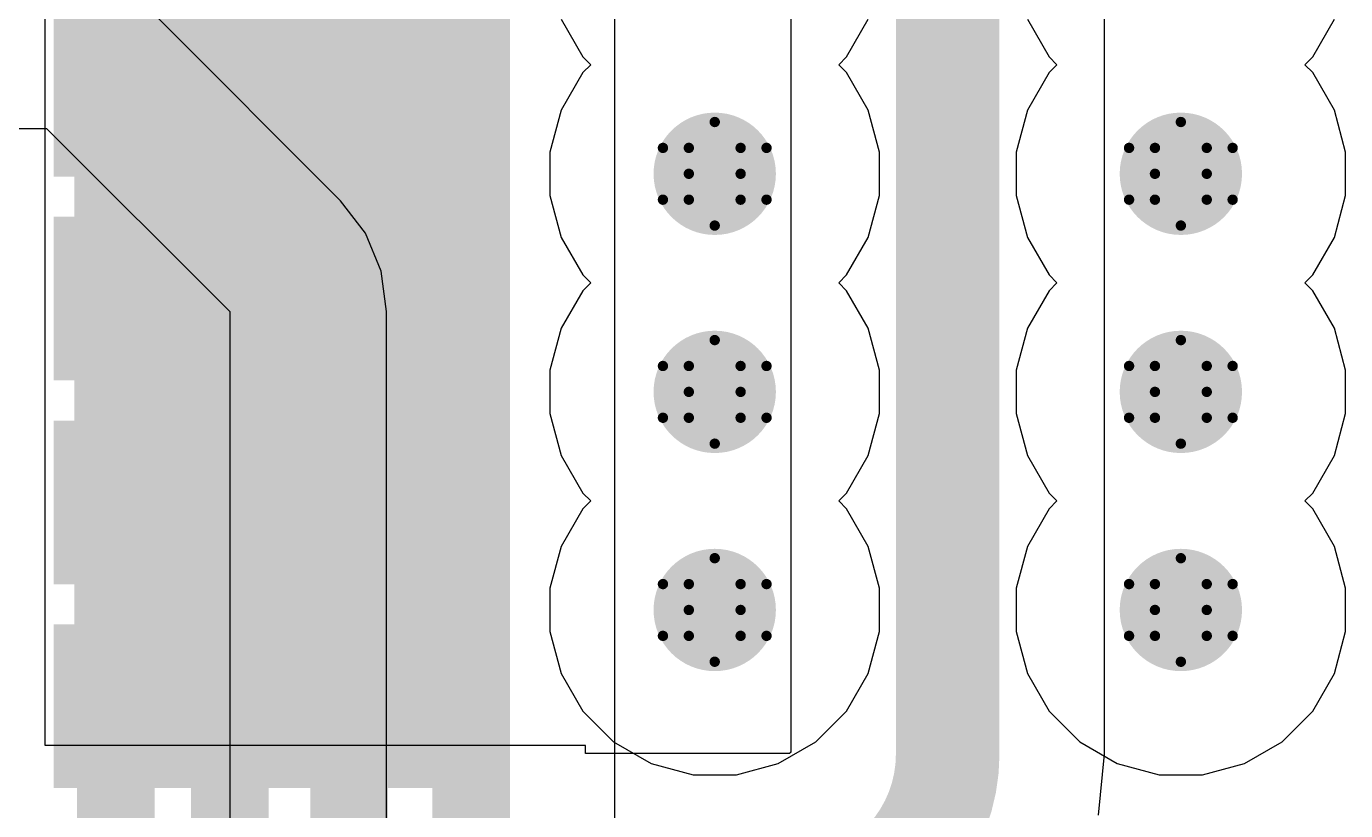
# Model space of a CAD drawing. Header units: inches. Extents: x -3 to 5437, y -3 to 5435.
# Drawn here: x 72.14 to 78.61, y 98.23 to 102.07 of the extents above; entities that cross this region are included whole.
import ezdxf

# ---------------------------------------------------------------- set-up
doc = ezdxf.new("R2010")
doc.units = ezdxf.units.IN
for name, color, linetype in [('Bottom Layer', 5, 'Continuous'), ('Drill Drawing', 1, 'Continuous'), ('GND', 16, 'Continuous'), ('PWR', 76, 'Continuous'), ('Top Layer', 1, 'Continuous'), ('Top Paste', 8, 'Continuous'), ('Top Solder', 216, 'Continuous'), ('Via Holes', 16, 'Continuous')]:
    doc.layers.add(name, color=color, linetype=linetype)

# ---------------------------------------------------------------- blocks, each defined once
blk = doc.blocks.new('A7672E__FASE__68')
at = {"layer": 'Top Layer'}
for points in [[(-3.7, 11), (-4.3, 11), (-4.3, 13), (-3.7, 13)], [(-2.7, 11), (-3.3, 11), (-3.3, 13), (-2.7, 13)], [(-1.7, 11), (-2.3, 11), (-2.3, 13), (-1.7, 13)], [(-0.7, 11), (-1.3, 11), (-1.3, 13), (-0.7, 13)]]:
    blk.add_hatch(color=1, dxfattribs=at).paths.add_polyline_path(points)
at = {"layer": 'Top Paste'}
for points in [[(-3.7, 11), (-4.3, 11), (-4.3, 13), (-3.7, 13)], [(-2.7, 11), (-3.3, 11), (-3.3, 13), (-2.7, 13)], [(-1.7, 11), (-2.3, 11), (-2.3, 13), (-1.7, 13)], [(-0.7, 11), (-1.3, 11), (-1.3, 13), (-0.7, 13)]]:
    blk.add_hatch(color=8, dxfattribs=at).paths.add_polyline_path(points)
at = {"layer": 'Top Solder'}
for points in [[(-3.5984, 10.8984), (-4.4016, 10.8984), (-4.4016, 13.1016), (-3.5984, 13.1016)], [(-2.5984, 10.8984), (-3.4016, 10.8984), (-3.4016, 13.1016), (-2.5984, 13.1016)], [(-1.5984, 10.8984), (-2.4016, 10.8984), (-2.4016, 13.1016), (-1.5984, 13.1016)], [(-0.5984, 10.8984), (-1.4016, 10.8984), (-1.4016, 13.1016), (-0.5984, 13.1016)]]:
    blk.add_hatch(color=216, dxfattribs=at).paths.add_polyline_path(points)

msp = doc.modelspace()

# ---------------------------------------------------------------- hatches: boundary and pattern name
at = {"layer": 'Bottom Layer'}
h = msp.add_hatch(color=5, dxfattribs=at)
edge = h.paths.add_edge_path()
edge.add_arc((75.5142, 101.3518), 0.3, 0, 360)
h = msp.add_hatch(color=5, dxfattribs=at)
edge = h.paths.add_edge_path()
edge.add_arc((77.8002, 101.3518), 0.3, 0, 360)
h = msp.add_hatch(color=5, dxfattribs=at)
edge = h.paths.add_edge_path()
edge.add_arc((75.5142, 100.2821), 0.3, 0, 360)
h = msp.add_hatch(color=5, dxfattribs=at)
edge = h.paths.add_edge_path()
edge.add_arc((77.8002, 100.2821), 0.3, 0, 360)
h = msp.add_hatch(color=5, dxfattribs=at)
edge = h.paths.add_edge_path()
edge.add_arc((75.5142, 99.2124), 0.3, 0, 360)
h = msp.add_hatch(color=5, dxfattribs=at)
edge = h.paths.add_edge_path()
edge.add_arc((77.8002, 99.2124), 0.3, 0, 360)
at = {"layer": 'GND'}
h = msp.add_hatch(color=16, dxfattribs=at)
edge = h.paths.add_edge_path()
edge.add_arc((75.5142, 101.3518), 0.3, 0, 360)
h = msp.add_hatch(color=16, dxfattribs=at)
edge = h.paths.add_edge_path()
edge.add_arc((77.8002, 101.3518), 0.3, 0, 360)
h = msp.add_hatch(color=16, dxfattribs=at)
edge = h.paths.add_edge_path()
edge.add_arc((75.5142, 100.2821), 0.3, 0, 360)
h = msp.add_hatch(color=16, dxfattribs=at)
edge = h.paths.add_edge_path()
edge.add_arc((77.8002, 100.2821), 0.3, 0, 360)
h = msp.add_hatch(color=16, dxfattribs=at)
edge = h.paths.add_edge_path()
edge.add_arc((75.5142, 99.2124), 0.3, 0, 360)
h = msp.add_hatch(color=16, dxfattribs=at)
edge = h.paths.add_edge_path()
edge.add_arc((77.8002, 99.2124), 0.3, 0, 360)
at = {"layer": 'PWR'}
h = msp.add_hatch(color=76, dxfattribs=at)
edge = h.paths.add_edge_path()
edge.add_arc((75.5142, 101.3518), 0.3, 0, 360)
h = msp.add_hatch(color=76, dxfattribs=at)
edge = h.paths.add_edge_path()
edge.add_arc((77.8002, 101.3518), 0.3, 0, 360)
h = msp.add_hatch(color=76, dxfattribs=at)
edge = h.paths.add_edge_path()
edge.add_arc((75.5142, 100.2821), 0.3, 0, 360)
h = msp.add_hatch(color=76, dxfattribs=at)
edge = h.paths.add_edge_path()
edge.add_arc((77.8002, 100.2821), 0.3, 0, 360)
h = msp.add_hatch(color=76, dxfattribs=at)
edge = h.paths.add_edge_path()
edge.add_arc((75.5142, 99.2124), 0.3, 0, 360)
h = msp.add_hatch(color=76, dxfattribs=at)
edge = h.paths.add_edge_path()
edge.add_arc((77.8002, 99.2124), 0.3, 0, 360)
at = {"layer": 'Top Layer'}
msp.add_hatch(color=1, dxfattribs=at).paths.add_polyline_path([(72.373, 98.4401), (74.373, 98.4401), (74.373, 103.0401), (72.373, 103.0401)])
h = msp.add_hatch(color=1, dxfattribs=at)
edge = h.paths.add_edge_path()
edge.add_arc((75.5142, 101.3518), 0.3, 0, 360)
h = msp.add_hatch(color=1, dxfattribs=at)
edge = h.paths.add_edge_path()
edge.add_arc((77.8002, 101.3518), 0.3, 0, 360)
h = msp.add_hatch(color=1, dxfattribs=at)
edge = h.paths.add_edge_path()
edge.add_arc((75.5142, 100.2821), 0.3, 0, 360)
h = msp.add_hatch(color=1, dxfattribs=at)
edge = h.paths.add_edge_path()
edge.add_arc((77.8002, 100.2821), 0.3, 0, 360)
h = msp.add_hatch(color=1, dxfattribs=at)
edge = h.paths.add_edge_path()
edge.add_arc((75.5142, 99.2124), 0.3, 0, 360)
h = msp.add_hatch(color=1, dxfattribs=at)
edge = h.paths.add_edge_path()
edge.add_arc((77.8002, 99.2124), 0.3, 0, 360)
at = {"layer": 'Via Holes'}
h = msp.add_hatch(color=7, dxfattribs=at)
edge = h.paths.add_edge_path()
edge.add_arc((75.5142, 101.3518), 0.15, 0, 360)
h = msp.add_hatch(color=7, dxfattribs=at)
edge = h.paths.add_edge_path()
edge.add_arc((77.8002, 101.3518), 0.15, 0, 360)
h = msp.add_hatch(color=7, dxfattribs=at)
edge = h.paths.add_edge_path()
edge.add_arc((75.5142, 100.2821), 0.15, 0, 360)
h = msp.add_hatch(color=7, dxfattribs=at)
edge = h.paths.add_edge_path()
edge.add_arc((77.8002, 100.2821), 0.15, 0, 360)
h = msp.add_hatch(color=7, dxfattribs=at)
edge = h.paths.add_edge_path()
edge.add_arc((75.5142, 99.2124), 0.15, 0, 360)
h = msp.add_hatch(color=7, dxfattribs=at)
edge = h.paths.add_edge_path()
edge.add_arc((77.8002, 99.2124), 0.15, 0, 360)

# ---------------------------------------------------------------- linework, layer by layer
at = {"layer": 'Bottom Layer'}
msp.add_line((75.0249, 98.0245), (75.0249, 111.0766), dxfattribs=at)
for points in [[(74.3203, 97.7327, 0.381, 0.381, 0), (74.3203, 111.0766, 0.381, 0.381, 0)], [(73.7209, 97.3944, 0.381, 0.381, 0), (73.7209, 110.7388, 0.381, 0.381, 0)], [(73.1362, 87.2983, 0.381, 0.381, 0), (73.1362, 110.3614, 0.381, 0.381, 0)], [(72.5774, 86.9412, 0.381, 0.381, 0), (72.5774, 104.3432, 0.381, 0.381, 0)]]:
    msp.add_lwpolyline(points, format="xyseb", dxfattribs=at)
at = {"layer": 'Drill Drawing'}
for points in [[(75.3872, 101.4788, 0.0508, 0.0508, 0), (75.5142, 101.6058, 0.0508, 0.0508, 0)], [(75.5142, 101.6058, 0.0508, 0.0508, 0), (75.6412, 101.4788, 0.0508, 0.0508, 0)], [(77.6732, 101.4788, 0.0508, 0.0508, 0), (77.8002, 101.6058, 0.0508, 0.0508, 0)], [(77.8002, 101.6058, 0.0508, 0.0508, 0), (77.9272, 101.4788, 0.0508, 0.0508, 0)], [(75.2602, 101.4788, 0.0508, 0.0508, 0), (75.3872, 101.3518, 0.0508, 0.0508, 0)], [(75.2602, 101.4788, 0.0508, 0.0508, 0), (75.3872, 101.4788, 0.0508, 0.0508, 0)], [(75.6412, 101.4788, 0.0508, 0.0508, 0), (75.7682, 101.4788, 0.0508, 0.0508, 0)], [(75.6412, 101.3518, 0.0508, 0.0508, 0), (75.7682, 101.4788, 0.0508, 0.0508, 0)], [(77.5462, 101.4788, 0.0508, 0.0508, 0), (77.6732, 101.3518, 0.0508, 0.0508, 0)], [(77.5462, 101.4788, 0.0508, 0.0508, 0), (77.6732, 101.4788, 0.0508, 0.0508, 0)], [(77.9272, 101.4788, 0.0508, 0.0508, 0), (78.0542, 101.4788, 0.0508, 0.0508, 0)], [(77.9272, 101.3518, 0.0508, 0.0508, 0), (78.0542, 101.4788, 0.0508, 0.0508, 0)], [(75.2602, 101.2248, 0.0508, 0.0508, 0), (75.3872, 101.3518, 0.0508, 0.0508, 0)], [(75.6412, 101.3518, 0.0508, 0.0508, 0), (75.7682, 101.2248, 0.0508, 0.0508, 0)], [(77.5462, 101.2248, 0.0508, 0.0508, 0), (77.6732, 101.3518, 0.0508, 0.0508, 0)], [(77.9272, 101.3518, 0.0508, 0.0508, 0), (78.0542, 101.2248, 0.0508, 0.0508, 0)], [(75.2602, 101.2248, 0.0508, 0.0508, 0), (75.3872, 101.2248, 0.0508, 0.0508, 0)], [(75.3872, 101.2248, 0.0508, 0.0508, 0), (75.5142, 101.0978, 0.0508, 0.0508, 0)], [(75.5142, 101.0978, 0.0508, 0.0508, 0), (75.6412, 101.2248, 0.0508, 0.0508, 0)], [(75.6412, 101.2248, 0.0508, 0.0508, 0), (75.7682, 101.2248, 0.0508, 0.0508, 0)], [(77.5462, 101.2248, 0.0508, 0.0508, 0), (77.6732, 101.2248, 0.0508, 0.0508, 0)], [(77.6732, 101.2248, 0.0508, 0.0508, 0), (77.8002, 101.0978, 0.0508, 0.0508, 0)], [(77.8002, 101.0978, 0.0508, 0.0508, 0), (77.9272, 101.2248, 0.0508, 0.0508, 0)], [(77.9272, 101.2248, 0.0508, 0.0508, 0), (78.0542, 101.2248, 0.0508, 0.0508, 0)], [(75.3872, 100.4091, 0.0508, 0.0508, 0), (75.5142, 100.5361, 0.0508, 0.0508, 0)], [(75.5142, 100.5361, 0.0508, 0.0508, 0), (75.6412, 100.4091, 0.0508, 0.0508, 0)], [(77.6732, 100.4091, 0.0508, 0.0508, 0), (77.8002, 100.5361, 0.0508, 0.0508, 0)], [(77.8002, 100.5361, 0.0508, 0.0508, 0), (77.9272, 100.4091, 0.0508, 0.0508, 0)], [(75.2602, 100.4091, 0.0508, 0.0508, 0), (75.3872, 100.2821, 0.0508, 0.0508, 0)], [(75.2602, 100.4091, 0.0508, 0.0508, 0), (75.3872, 100.4091, 0.0508, 0.0508, 0)], [(75.6412, 100.4091, 0.0508, 0.0508, 0), (75.7682, 100.4091, 0.0508, 0.0508, 0)], [(75.6412, 100.2821, 0.0508, 0.0508, 0), (75.7682, 100.4091, 0.0508, 0.0508, 0)], [(77.5462, 100.4091, 0.0508, 0.0508, 0), (77.6732, 100.2821, 0.0508, 0.0508, 0)], [(77.5462, 100.4091, 0.0508, 0.0508, 0), (77.6732, 100.4091, 0.0508, 0.0508, 0)], [(77.9272, 100.4091, 0.0508, 0.0508, 0), (78.0542, 100.4091, 0.0508, 0.0508, 0)], [(77.9272, 100.2821, 0.0508, 0.0508, 0), (78.0542, 100.4091, 0.0508, 0.0508, 0)], [(75.2602, 100.1551, 0.0508, 0.0508, 0), (75.3872, 100.2821, 0.0508, 0.0508, 0)], [(75.6412, 100.2821, 0.0508, 0.0508, 0), (75.7682, 100.1551, 0.0508, 0.0508, 0)], [(77.5462, 100.1551, 0.0508, 0.0508, 0), (77.6732, 100.2821, 0.0508, 0.0508, 0)], [(77.9272, 100.2821, 0.0508, 0.0508, 0), (78.0542, 100.1551, 0.0508, 0.0508, 0)], [(75.2602, 100.1551, 0.0508, 0.0508, 0), (75.3872, 100.1551, 0.0508, 0.0508, 0)], [(75.3872, 100.1551, 0.0508, 0.0508, 0), (75.5142, 100.0281, 0.0508, 0.0508, 0)], [(75.5142, 100.0281, 0.0508, 0.0508, 0), (75.6412, 100.1551, 0.0508, 0.0508, 0)], [(75.6412, 100.1551, 0.0508, 0.0508, 0), (75.7682, 100.1551, 0.0508, 0.0508, 0)], [(77.5462, 100.1551, 0.0508, 0.0508, 0), (77.6732, 100.1551, 0.0508, 0.0508, 0)], [(77.6732, 100.1551, 0.0508, 0.0508, 0), (77.8002, 100.0281, 0.0508, 0.0508, 0)], [(77.8002, 100.0281, 0.0508, 0.0508, 0), (77.9272, 100.1551, 0.0508, 0.0508, 0)], [(77.9272, 100.1551, 0.0508, 0.0508, 0), (78.0542, 100.1551, 0.0508, 0.0508, 0)], [(75.3872, 99.3394, 0.0508, 0.0508, 0), (75.5142, 99.4664, 0.0508, 0.0508, 0)], [(75.5142, 99.4664, 0.0508, 0.0508, 0), (75.6412, 99.3394, 0.0508, 0.0508, 0)], [(77.6732, 99.3394, 0.0508, 0.0508, 0), (77.8002, 99.4664, 0.0508, 0.0508, 0)], [(77.8002, 99.4664, 0.0508, 0.0508, 0), (77.9272, 99.3394, 0.0508, 0.0508, 0)], [(75.2602, 99.3394, 0.0508, 0.0508, 0), (75.3872, 99.2124, 0.0508, 0.0508, 0)], [(75.2602, 99.3394, 0.0508, 0.0508, 0), (75.3872, 99.3394, 0.0508, 0.0508, 0)], [(75.6412, 99.3394, 0.0508, 0.0508, 0), (75.7682, 99.3394, 0.0508, 0.0508, 0)], [(75.6412, 99.2124, 0.0508, 0.0508, 0), (75.7682, 99.3394, 0.0508, 0.0508, 0)], [(77.5462, 99.3394, 0.0508, 0.0508, 0), (77.6732, 99.2124, 0.0508, 0.0508, 0)], [(77.5462, 99.3394, 0.0508, 0.0508, 0), (77.6732, 99.3394, 0.0508, 0.0508, 0)], [(77.9272, 99.3394, 0.0508, 0.0508, 0), (78.0542, 99.3394, 0.0508, 0.0508, 0)], [(77.9272, 99.2124, 0.0508, 0.0508, 0), (78.0542, 99.3394, 0.0508, 0.0508, 0)], [(75.2602, 99.0854, 0.0508, 0.0508, 0), (75.3872, 99.2124, 0.0508, 0.0508, 0)], [(75.6412, 99.2124, 0.0508, 0.0508, 0), (75.7682, 99.0854, 0.0508, 0.0508, 0)], [(77.5462, 99.0854, 0.0508, 0.0508, 0), (77.6732, 99.2124, 0.0508, 0.0508, 0)], [(77.9272, 99.2124, 0.0508, 0.0508, 0), (78.0542, 99.0854, 0.0508, 0.0508, 0)], [(75.2602, 99.0854, 0.0508, 0.0508, 0), (75.3872, 99.0854, 0.0508, 0.0508, 0)], [(75.3872, 99.0854, 0.0508, 0.0508, 0), (75.5142, 98.9584, 0.0508, 0.0508, 0)], [(75.5142, 98.9584, 0.0508, 0.0508, 0), (75.6412, 99.0854, 0.0508, 0.0508, 0)], [(75.6412, 99.0854, 0.0508, 0.0508, 0), (75.7682, 99.0854, 0.0508, 0.0508, 0)], [(77.5462, 99.0854, 0.0508, 0.0508, 0), (77.6732, 99.0854, 0.0508, 0.0508, 0)], [(77.6732, 99.0854, 0.0508, 0.0508, 0), (77.8002, 98.9584, 0.0508, 0.0508, 0)], [(77.8002, 98.9584, 0.0508, 0.0508, 0), (77.9272, 99.0854, 0.0508, 0.0508, 0)], [(77.9272, 99.0854, 0.0508, 0.0508, 0), (78.0542, 99.0854, 0.0508, 0.0508, 0)]]:
    msp.add_lwpolyline(points, format="xyseb", dxfattribs=at)
for points in [[(75.5015, 101.6058, 0.0254, 0.0254, 1), (75.5269, 101.6058, 0.0254, 0.0254, 1)], [(75.5015, 101.6058, 0.0254, 0.0254, 1), (75.5269, 101.6058, 0.0254, 0.0254, 1)], [(77.7875, 101.6058, 0.0254, 0.0254, 1), (77.8129, 101.6058, 0.0254, 0.0254, 1)], [(77.7875, 101.6058, 0.0254, 0.0254, 1), (77.8129, 101.6058, 0.0254, 0.0254, 1)], [(75.2475, 101.4788, 0.0254, 0.0254, 1), (75.2729, 101.4788, 0.0254, 0.0254, 1)], [(75.2475, 101.4788, 0.0254, 0.0254, 1), (75.2729, 101.4788, 0.0254, 0.0254, 1)], [(75.3745, 101.4788, 0.0254, 0.0254, 1), (75.3999, 101.4788, 0.0254, 0.0254, 1)], [(75.3745, 101.4788, 0.0254, 0.0254, 1), (75.3999, 101.4788, 0.0254, 0.0254, 1)], [(75.6285, 101.4788, 0.0254, 0.0254, 1), (75.6539, 101.4788, 0.0254, 0.0254, 1)], [(75.6285, 101.4788, 0.0254, 0.0254, 1), (75.6539, 101.4788, 0.0254, 0.0254, 1)], [(75.7555, 101.4788, 0.0254, 0.0254, 1), (75.7809, 101.4788, 0.0254, 0.0254, 1)], [(75.7555, 101.4788, 0.0254, 0.0254, 1), (75.7809, 101.4788, 0.0254, 0.0254, 1)], [(77.5335, 101.4788, 0.0254, 0.0254, 1), (77.5589, 101.4788, 0.0254, 0.0254, 1)], [(77.5335, 101.4788, 0.0254, 0.0254, 1), (77.5589, 101.4788, 0.0254, 0.0254, 1)], [(77.6605, 101.4788, 0.0254, 0.0254, 1), (77.6859, 101.4788, 0.0254, 0.0254, 1)], [(77.6605, 101.4788, 0.0254, 0.0254, 1), (77.6859, 101.4788, 0.0254, 0.0254, 1)], [(77.9145, 101.4788, 0.0254, 0.0254, 1), (77.9399, 101.4788, 0.0254, 0.0254, 1)], [(77.9145, 101.4788, 0.0254, 0.0254, 1), (77.9399, 101.4788, 0.0254, 0.0254, 1)], [(78.0415, 101.4788, 0.0254, 0.0254, 1), (78.0669, 101.4788, 0.0254, 0.0254, 1)], [(78.0415, 101.4788, 0.0254, 0.0254, 1), (78.0669, 101.4788, 0.0254, 0.0254, 1)], [(75.3745, 101.3518, 0.0254, 0.0254, 1), (75.3999, 101.3518, 0.0254, 0.0254, 1)], [(75.3745, 101.3518, 0.0254, 0.0254, 1), (75.3999, 101.3518, 0.0254, 0.0254, 1)], [(75.6285, 101.3518, 0.0254, 0.0254, 1), (75.6539, 101.3518, 0.0254, 0.0254, 1)], [(75.6285, 101.3518, 0.0254, 0.0254, 1), (75.6539, 101.3518, 0.0254, 0.0254, 1)], [(77.6605, 101.3518, 0.0254, 0.0254, 1), (77.6859, 101.3518, 0.0254, 0.0254, 1)], [(77.6605, 101.3518, 0.0254, 0.0254, 1), (77.6859, 101.3518, 0.0254, 0.0254, 1)], [(77.9145, 101.3518, 0.0254, 0.0254, 1), (77.9399, 101.3518, 0.0254, 0.0254, 1)], [(77.9145, 101.3518, 0.0254, 0.0254, 1), (77.9399, 101.3518, 0.0254, 0.0254, 1)], [(75.2475, 101.2248, 0.0254, 0.0254, 1), (75.2729, 101.2248, 0.0254, 0.0254, 1)], [(75.2475, 101.2248, 0.0254, 0.0254, 1), (75.2729, 101.2248, 0.0254, 0.0254, 1)], [(75.3745, 101.2248, 0.0254, 0.0254, 1), (75.3999, 101.2248, 0.0254, 0.0254, 1)], [(75.3745, 101.2248, 0.0254, 0.0254, 1), (75.3999, 101.2248, 0.0254, 0.0254, 1)], [(75.6285, 101.2248, 0.0254, 0.0254, 1), (75.6539, 101.2248, 0.0254, 0.0254, 1)], [(75.6285, 101.2248, 0.0254, 0.0254, 1), (75.6539, 101.2248, 0.0254, 0.0254, 1)], [(75.7555, 101.2248, 0.0254, 0.0254, 1), (75.7809, 101.2248, 0.0254, 0.0254, 1)], [(75.7555, 101.2248, 0.0254, 0.0254, 1), (75.7809, 101.2248, 0.0254, 0.0254, 1)], [(77.5335, 101.2248, 0.0254, 0.0254, 1), (77.5589, 101.2248, 0.0254, 0.0254, 1)], [(77.5335, 101.2248, 0.0254, 0.0254, 1), (77.5589, 101.2248, 0.0254, 0.0254, 1)], [(77.6605, 101.2248, 0.0254, 0.0254, 1), (77.6859, 101.2248, 0.0254, 0.0254, 1)], [(77.6605, 101.2248, 0.0254, 0.0254, 1), (77.6859, 101.2248, 0.0254, 0.0254, 1)], [(77.9145, 101.2248, 0.0254, 0.0254, 1), (77.9399, 101.2248, 0.0254, 0.0254, 1)], [(77.9145, 101.2248, 0.0254, 0.0254, 1), (77.9399, 101.2248, 0.0254, 0.0254, 1)], [(78.0415, 101.2248, 0.0254, 0.0254, 1), (78.0669, 101.2248, 0.0254, 0.0254, 1)], [(78.0415, 101.2248, 0.0254, 0.0254, 1), (78.0669, 101.2248, 0.0254, 0.0254, 1)], [(75.5015, 101.0978, 0.0254, 0.0254, 1), (75.5269, 101.0978, 0.0254, 0.0254, 1)], [(75.5015, 101.0978, 0.0254, 0.0254, 1), (75.5269, 101.0978, 0.0254, 0.0254, 1)], [(77.7875, 101.0978, 0.0254, 0.0254, 1), (77.8129, 101.0978, 0.0254, 0.0254, 1)], [(77.7875, 101.0978, 0.0254, 0.0254, 1), (77.8129, 101.0978, 0.0254, 0.0254, 1)], [(75.5015, 100.5361, 0.0254, 0.0254, 1), (75.5269, 100.5361, 0.0254, 0.0254, 1)], [(75.5015, 100.5361, 0.0254, 0.0254, 1), (75.5269, 100.5361, 0.0254, 0.0254, 1)], [(77.7875, 100.5361, 0.0254, 0.0254, 1), (77.8129, 100.5361, 0.0254, 0.0254, 1)], [(77.7875, 100.5361, 0.0254, 0.0254, 1), (77.8129, 100.5361, 0.0254, 0.0254, 1)], [(75.2475, 100.4091, 0.0254, 0.0254, 1), (75.2729, 100.4091, 0.0254, 0.0254, 1)], [(75.2475, 100.4091, 0.0254, 0.0254, 1), (75.2729, 100.4091, 0.0254, 0.0254, 1)], [(75.3745, 100.4091, 0.0254, 0.0254, 1), (75.3999, 100.4091, 0.0254, 0.0254, 1)], [(75.3745, 100.4091, 0.0254, 0.0254, 1), (75.3999, 100.4091, 0.0254, 0.0254, 1)], [(75.6285, 100.4091, 0.0254, 0.0254, 1), (75.6539, 100.4091, 0.0254, 0.0254, 1)], [(75.6285, 100.4091, 0.0254, 0.0254, 1), (75.6539, 100.4091, 0.0254, 0.0254, 1)], [(75.7555, 100.4091, 0.0254, 0.0254, 1), (75.7809, 100.4091, 0.0254, 0.0254, 1)], [(75.7555, 100.4091, 0.0254, 0.0254, 1), (75.7809, 100.4091, 0.0254, 0.0254, 1)], [(77.5335, 100.4091, 0.0254, 0.0254, 1), (77.5589, 100.4091, 0.0254, 0.0254, 1)], [(77.5335, 100.4091, 0.0254, 0.0254, 1), (77.5589, 100.4091, 0.0254, 0.0254, 1)], [(77.6605, 100.4091, 0.0254, 0.0254, 1), (77.6859, 100.4091, 0.0254, 0.0254, 1)], [(77.6605, 100.4091, 0.0254, 0.0254, 1), (77.6859, 100.4091, 0.0254, 0.0254, 1)], [(77.9145, 100.4091, 0.0254, 0.0254, 1), (77.9399, 100.4091, 0.0254, 0.0254, 1)], [(77.9145, 100.4091, 0.0254, 0.0254, 1), (77.9399, 100.4091, 0.0254, 0.0254, 1)], [(78.0415, 100.4091, 0.0254, 0.0254, 1), (78.0669, 100.4091, 0.0254, 0.0254, 1)], [(78.0415, 100.4091, 0.0254, 0.0254, 1), (78.0669, 100.4091, 0.0254, 0.0254, 1)], [(75.3745, 100.2821, 0.0254, 0.0254, 1), (75.3999, 100.2821, 0.0254, 0.0254, 1)], [(75.3745, 100.2821, 0.0254, 0.0254, 1), (75.3999, 100.2821, 0.0254, 0.0254, 1)], [(75.6285, 100.2821, 0.0254, 0.0254, 1), (75.6539, 100.2821, 0.0254, 0.0254, 1)], [(75.6285, 100.2821, 0.0254, 0.0254, 1), (75.6539, 100.2821, 0.0254, 0.0254, 1)], [(77.6605, 100.2821, 0.0254, 0.0254, 1), (77.6859, 100.2821, 0.0254, 0.0254, 1)], [(77.6605, 100.2821, 0.0254, 0.0254, 1), (77.6859, 100.2821, 0.0254, 0.0254, 1)], [(77.9145, 100.2821, 0.0254, 0.0254, 1), (77.9399, 100.2821, 0.0254, 0.0254, 1)], [(77.9145, 100.2821, 0.0254, 0.0254, 1), (77.9399, 100.2821, 0.0254, 0.0254, 1)], [(75.2475, 100.1551, 0.0254, 0.0254, 1), (75.2729, 100.1551, 0.0254, 0.0254, 1)], [(75.2475, 100.1551, 0.0254, 0.0254, 1), (75.2729, 100.1551, 0.0254, 0.0254, 1)], [(75.3745, 100.1551, 0.0254, 0.0254, 1), (75.3999, 100.1551, 0.0254, 0.0254, 1)], [(75.3745, 100.1551, 0.0254, 0.0254, 1), (75.3999, 100.1551, 0.0254, 0.0254, 1)], [(75.6285, 100.1551, 0.0254, 0.0254, 1), (75.6539, 100.1551, 0.0254, 0.0254, 1)], [(75.6285, 100.1551, 0.0254, 0.0254, 1), (75.6539, 100.1551, 0.0254, 0.0254, 1)], [(75.7555, 100.1551, 0.0254, 0.0254, 1), (75.7809, 100.1551, 0.0254, 0.0254, 1)], [(75.7555, 100.1551, 0.0254, 0.0254, 1), (75.7809, 100.1551, 0.0254, 0.0254, 1)], [(77.5335, 100.1551, 0.0254, 0.0254, 1), (77.5589, 100.1551, 0.0254, 0.0254, 1)], [(77.5335, 100.1551, 0.0254, 0.0254, 1), (77.5589, 100.1551, 0.0254, 0.0254, 1)], [(77.6605, 100.1551, 0.0254, 0.0254, 1), (77.6859, 100.1551, 0.0254, 0.0254, 1)], [(77.6605, 100.1551, 0.0254, 0.0254, 1), (77.6859, 100.1551, 0.0254, 0.0254, 1)], [(77.9145, 100.1551, 0.0254, 0.0254, 1), (77.9399, 100.1551, 0.0254, 0.0254, 1)], [(77.9145, 100.1551, 0.0254, 0.0254, 1), (77.9399, 100.1551, 0.0254, 0.0254, 1)], [(78.0415, 100.1551, 0.0254, 0.0254, 1), (78.0669, 100.1551, 0.0254, 0.0254, 1)], [(78.0415, 100.1551, 0.0254, 0.0254, 1), (78.0669, 100.1551, 0.0254, 0.0254, 1)], [(75.5015, 100.0281, 0.0254, 0.0254, 1), (75.5269, 100.0281, 0.0254, 0.0254, 1)], [(75.5015, 100.0281, 0.0254, 0.0254, 1), (75.5269, 100.0281, 0.0254, 0.0254, 1)], [(77.7875, 100.0281, 0.0254, 0.0254, 1), (77.8129, 100.0281, 0.0254, 0.0254, 1)], [(77.7875, 100.0281, 0.0254, 0.0254, 1), (77.8129, 100.0281, 0.0254, 0.0254, 1)], [(75.5015, 99.4664, 0.0254, 0.0254, 1), (75.5269, 99.4664, 0.0254, 0.0254, 1)], [(75.5015, 99.4664, 0.0254, 0.0254, 1), (75.5269, 99.4664, 0.0254, 0.0254, 1)], [(77.7875, 99.4664, 0.0254, 0.0254, 1), (77.8129, 99.4664, 0.0254, 0.0254, 1)], [(77.7875, 99.4664, 0.0254, 0.0254, 1), (77.8129, 99.4664, 0.0254, 0.0254, 1)], [(75.2475, 99.3394, 0.0254, 0.0254, 1), (75.2729, 99.3394, 0.0254, 0.0254, 1)], [(75.2475, 99.3394, 0.0254, 0.0254, 1), (75.2729, 99.3394, 0.0254, 0.0254, 1)], [(75.3745, 99.3394, 0.0254, 0.0254, 1), (75.3999, 99.3394, 0.0254, 0.0254, 1)], [(75.3745, 99.3394, 0.0254, 0.0254, 1), (75.3999, 99.3394, 0.0254, 0.0254, 1)], [(75.6285, 99.3394, 0.0254, 0.0254, 1), (75.6539, 99.3394, 0.0254, 0.0254, 1)], [(75.6285, 99.3394, 0.0254, 0.0254, 1), (75.6539, 99.3394, 0.0254, 0.0254, 1)], [(75.7555, 99.3394, 0.0254, 0.0254, 1), (75.7809, 99.3394, 0.0254, 0.0254, 1)], [(75.7555, 99.3394, 0.0254, 0.0254, 1), (75.7809, 99.3394, 0.0254, 0.0254, 1)], [(77.5335, 99.3394, 0.0254, 0.0254, 1), (77.5589, 99.3394, 0.0254, 0.0254, 1)], [(77.5335, 99.3394, 0.0254, 0.0254, 1), (77.5589, 99.3394, 0.0254, 0.0254, 1)], [(77.6605, 99.3394, 0.0254, 0.0254, 1), (77.6859, 99.3394, 0.0254, 0.0254, 1)], [(77.6605, 99.3394, 0.0254, 0.0254, 1), (77.6859, 99.3394, 0.0254, 0.0254, 1)], [(77.9145, 99.3394, 0.0254, 0.0254, 1), (77.9399, 99.3394, 0.0254, 0.0254, 1)], [(77.9145, 99.3394, 0.0254, 0.0254, 1), (77.9399, 99.3394, 0.0254, 0.0254, 1)], [(78.0415, 99.3394, 0.0254, 0.0254, 1), (78.0669, 99.3394, 0.0254, 0.0254, 1)], [(78.0415, 99.3394, 0.0254, 0.0254, 1), (78.0669, 99.3394, 0.0254, 0.0254, 1)], [(75.3745, 99.2124, 0.0254, 0.0254, 1), (75.3999, 99.2124, 0.0254, 0.0254, 1)], [(75.3745, 99.2124, 0.0254, 0.0254, 1), (75.3999, 99.2124, 0.0254, 0.0254, 1)], [(75.6285, 99.2124, 0.0254, 0.0254, 1), (75.6539, 99.2124, 0.0254, 0.0254, 1)], [(75.6285, 99.2124, 0.0254, 0.0254, 1), (75.6539, 99.2124, 0.0254, 0.0254, 1)], [(77.6605, 99.2124, 0.0254, 0.0254, 1), (77.6859, 99.2124, 0.0254, 0.0254, 1)], [(77.6605, 99.2124, 0.0254, 0.0254, 1), (77.6859, 99.2124, 0.0254, 0.0254, 1)], [(77.9145, 99.2124, 0.0254, 0.0254, 1), (77.9399, 99.2124, 0.0254, 0.0254, 1)], [(77.9145, 99.2124, 0.0254, 0.0254, 1), (77.9399, 99.2124, 0.0254, 0.0254, 1)], [(75.2475, 99.0854, 0.0254, 0.0254, 1), (75.2729, 99.0854, 0.0254, 0.0254, 1)], [(75.2475, 99.0854, 0.0254, 0.0254, 1), (75.2729, 99.0854, 0.0254, 0.0254, 1)], [(75.3745, 99.0854, 0.0254, 0.0254, 1), (75.3999, 99.0854, 0.0254, 0.0254, 1)], [(75.3745, 99.0854, 0.0254, 0.0254, 1), (75.3999, 99.0854, 0.0254, 0.0254, 1)], [(75.6285, 99.0854, 0.0254, 0.0254, 1), (75.6539, 99.0854, 0.0254, 0.0254, 1)], [(75.6285, 99.0854, 0.0254, 0.0254, 1), (75.6539, 99.0854, 0.0254, 0.0254, 1)], [(75.7555, 99.0854, 0.0254, 0.0254, 1), (75.7809, 99.0854, 0.0254, 0.0254, 1)], [(75.7555, 99.0854, 0.0254, 0.0254, 1), (75.7809, 99.0854, 0.0254, 0.0254, 1)], [(77.5335, 99.0854, 0.0254, 0.0254, 1), (77.5589, 99.0854, 0.0254, 0.0254, 1)], [(77.5335, 99.0854, 0.0254, 0.0254, 1), (77.5589, 99.0854, 0.0254, 0.0254, 1)], [(77.6605, 99.0854, 0.0254, 0.0254, 1), (77.6859, 99.0854, 0.0254, 0.0254, 1)], [(77.6605, 99.0854, 0.0254, 0.0254, 1), (77.6859, 99.0854, 0.0254, 0.0254, 1)], [(77.9145, 99.0854, 0.0254, 0.0254, 1), (77.9399, 99.0854, 0.0254, 0.0254, 1)], [(77.9145, 99.0854, 0.0254, 0.0254, 1), (77.9399, 99.0854, 0.0254, 0.0254, 1)], [(78.0415, 99.0854, 0.0254, 0.0254, 1), (78.0669, 99.0854, 0.0254, 0.0254, 1)], [(78.0415, 99.0854, 0.0254, 0.0254, 1), (78.0669, 99.0854, 0.0254, 0.0254, 1)], [(75.5015, 98.9584, 0.0254, 0.0254, 1), (75.5269, 98.9584, 0.0254, 0.0254, 1)], [(75.5015, 98.9584, 0.0254, 0.0254, 1), (75.5269, 98.9584, 0.0254, 0.0254, 1)], [(77.7875, 98.9584, 0.0254, 0.0254, 1), (77.8129, 98.9584, 0.0254, 0.0254, 1)], [(77.7875, 98.9584, 0.0254, 0.0254, 1), (77.8129, 98.9584, 0.0254, 0.0254, 1)]]:
    msp.add_lwpolyline(points, format="xyseb", close=True, dxfattribs=at)
at = {"layer": 'PWR'}
for p, q in [((73.6796, 101.2193), (72.7809, 102.1181)), ((74.7613, 102.1095), (74.8676, 101.9253)), ((76.1608, 101.9253), (76.2671, 102.1095)), ((77.0473, 102.1095), (77.1536, 101.9253)), ((78.4468, 101.9253), (78.5531, 102.1095)), ((74.8676, 101.9253), (74.9064, 101.8866)), ((76.122, 101.8866), (76.1608, 101.9253)), ((77.1536, 101.9253), (77.1924, 101.8866)), ((78.408, 101.8866), (78.4468, 101.9253)), ((74.8676, 101.8479), (74.7613, 101.6636)), ((74.9064, 101.8866), (74.8676, 101.8479)), ((76.1608, 101.8479), (76.122, 101.8866)), ((76.2671, 101.6636), (76.1608, 101.8479)), ((77.1536, 101.8479), (77.0473, 101.6636)), ((77.1924, 101.8866), (77.1536, 101.8479)), ((78.4468, 101.8479), (78.408, 101.8866)), ((78.5531, 101.6636), (78.4468, 101.8479)), ((74.7613, 101.6636), (74.7062, 101.4581)), ((76.3222, 101.4581), (76.2671, 101.6636)), ((77.0473, 101.6636), (76.9922, 101.4581)), ((78.6082, 101.4581), (78.5531, 101.6636)), ((59.1036, 101.5746), (72.2374, 101.5746)), ((72.2374, 101.5746), (73.1362, 100.6758)), ((74.7062, 101.4581), (74.7062, 101.2454)), ((76.3222, 101.2454), (76.3222, 101.4581)), ((76.9922, 101.4581), (76.9922, 101.2454)), ((78.6082, 101.2454), (78.6082, 101.4581)), ((73.8018, 101.0601), (73.6796, 101.2193)), ((73.6796, 101.2193), (73.6796, 101.2193)), ((74.7062, 101.2454), (74.7613, 101.0399)), ((76.2671, 101.0399), (76.3222, 101.2454)), ((76.9922, 101.2454), (77.0473, 101.0399)), ((78.5531, 101.0399), (78.6082, 101.2454)), ((73.8786, 100.8747), (73.8018, 101.0601)), ((74.7613, 101.0399), (74.8676, 100.8556)), ((76.1608, 100.8556), (76.2671, 101.0399)), ((77.0473, 101.0399), (77.1536, 100.8556)), ((78.4468, 100.8556), (78.5531, 101.0399)), ((73.9047, 100.6758), (73.8786, 100.8747)), ((74.8676, 100.8556), (74.9064, 100.8169)), ((74.9064, 100.8169), (74.8676, 100.7782)), ((76.122, 100.8169), (76.1608, 100.8556)), ((76.1608, 100.7782), (76.122, 100.8169)), ((77.1536, 100.8556), (77.1924, 100.8169)), ((77.1924, 100.8169), (77.1536, 100.7782)), ((78.408, 100.8169), (78.4468, 100.8556)), ((78.4468, 100.7782), (78.408, 100.8169)), ((74.8676, 100.7782), (74.7613, 100.594)), ((76.2671, 100.594), (76.1608, 100.7782)), ((77.1536, 100.7782), (77.0473, 100.594)), ((78.5531, 100.594), (78.4468, 100.7782)), ((73.1362, 100.6758), (73.1362, 97.628)), ((73.9047, 97.9464), (73.9047, 100.6758)), ((73.9047, 100.6758), (73.9047, 100.6758)), ((74.7613, 100.594), (74.7062, 100.3885)), ((76.3222, 100.3885), (76.2671, 100.594)), ((77.0473, 100.594), (76.9922, 100.3885)), ((78.6082, 100.3885), (78.5531, 100.594)), ((74.7062, 100.3885), (74.7062, 100.1757)), ((76.3222, 100.1757), (76.3222, 100.3885)), ((76.9922, 100.3885), (76.9922, 100.1757)), ((78.6082, 100.1757), (78.6082, 100.3885)), ((74.7062, 100.1757), (74.7613, 99.9702)), ((76.2671, 99.9702), (76.3222, 100.1757)), ((76.9922, 100.1757), (77.0473, 99.9702)), ((78.5531, 99.9702), (78.6082, 100.1757)), ((74.7613, 99.9702), (74.8676, 99.786)), ((76.1608, 99.786), (76.2671, 99.9702)), ((77.0473, 99.9702), (77.1536, 99.786)), ((78.4468, 99.786), (78.5531, 99.9702)), ((74.8676, 99.786), (74.9064, 99.7472)), ((76.122, 99.7472), (76.1608, 99.786)), ((77.1536, 99.786), (77.1924, 99.7472)), ((78.408, 99.7472), (78.4468, 99.786)), ((74.8676, 99.7085), (74.7613, 99.5243)), ((74.9064, 99.7472), (74.8676, 99.7085)), ((76.1608, 99.7085), (76.122, 99.7472)), ((76.2671, 99.5243), (76.1608, 99.7085)), ((77.1536, 99.7085), (77.0473, 99.5243)), ((77.1924, 99.7472), (77.1536, 99.7085)), ((78.4468, 99.7085), (78.408, 99.7472)), ((78.5531, 99.5243), (78.4468, 99.7085)), ((74.7613, 99.5243), (74.7062, 99.3188)), ((76.3222, 99.3188), (76.2671, 99.5243)), ((77.0473, 99.5243), (76.9922, 99.3188)), ((78.6082, 99.3188), (78.5531, 99.5243)), ((74.7062, 99.3188), (74.7062, 99.106)), ((76.3222, 99.106), (76.3222, 99.3188)), ((76.9922, 99.3188), (76.9922, 99.106)), ((78.6082, 99.106), (78.6082, 99.3188)), ((74.7062, 99.106), (74.7613, 98.9005)), ((76.2671, 98.9005), (76.3222, 99.106)), ((76.9922, 99.106), (77.0473, 98.9005)), ((78.5531, 98.9005), (78.6082, 99.106)), ((74.7613, 98.9005), (74.8676, 98.7163)), ((76.1608, 98.7163), (76.2671, 98.9005)), ((77.0473, 98.9005), (77.1536, 98.7163)), ((78.4468, 98.7163), (78.5531, 98.9005)), ((74.8676, 98.7163), (75.0181, 98.5658)), ((76.0103, 98.5658), (76.1608, 98.7163)), ((77.1536, 98.7163), (77.3041, 98.5658)), ((78.2963, 98.5658), (78.4468, 98.7163)), ((75.0181, 98.5658), (75.2023, 98.4595)), ((75.8261, 98.4595), (76.0103, 98.5658)), ((77.3041, 98.5658), (77.4883, 98.4595)), ((78.1121, 98.4595), (78.2963, 98.5658)), ((75.2023, 98.4595), (75.4078, 98.4044)), ((75.6206, 98.4044), (75.8261, 98.4595)), ((77.4883, 98.4595), (77.6938, 98.4044)), ((77.9066, 98.4044), (78.1121, 98.4595)), ((75.4078, 98.4044), (75.6206, 98.4044)), ((77.6938, 98.4044), (77.9066, 98.4044))]:
    msp.add_line(p, q, dxfattribs=at)
at = {"layer": 'Top Layer'}
for p, q in [((75.8881, 115.397), (75.8881, 98.514)), ((77.4252, 98.5049), (77.4252, 115.397)), ((72.231, 100.2821), (72.231, 102.1981)), ((72.231, 98.8821), (72.231, 100.2821)), ((72.231, 98.5481), (72.231, 98.8821)), ((74.881, 98.5481), (72.231, 98.5481)), ((74.881, 98.5086), (74.881, 98.5481)), ((75.8827, 98.5086), (74.881, 98.5086)), ((75.8843, 98.5125), (75.8827, 98.5086)), ((75.8881, 98.514), (75.8843, 98.5125)), ((77.3966, 98.2056), (77.426, 98.5049)), ((77.426, 98.5049), (77.4252, 98.5049))]:
    msp.add_line(p, q, dxfattribs=at)
for points in [[(76.6567, 98.5049, 0.508, 0.508, 0), (76.6567, 117.5269, 0.508, 0.508, 0)], [(76.6567, 98.5049, 0.508, 0.508, -0.414214), (75.8918, 97.7401, 0.508, 0.508, 0)]]:
    msp.add_lwpolyline(points, format="xyseb", dxfattribs=at)
msp.add_lwpolyline([(76.5297, 98.5049, 0.254, 0.254, 1), (76.7837, 98.5049, 0.254, 0.254, 1)], format="xyseb", close=True, dxfattribs=at)
msp.add_lwpolyline([(76.5297, 98.5049, 0.254, 0.254, 1), (76.7837, 98.5049, 0.254, 0.254, 1)], format="xyseb", close=True, dxfattribs=at)

# ---------------------------------------------------------------- block references
at = {"rotation": 270}
msp.add_blockref('A7672E__FASE__68', (61.373, 97.7401), dxfattribs=at)

doc.saveas('drawing.dxf')
